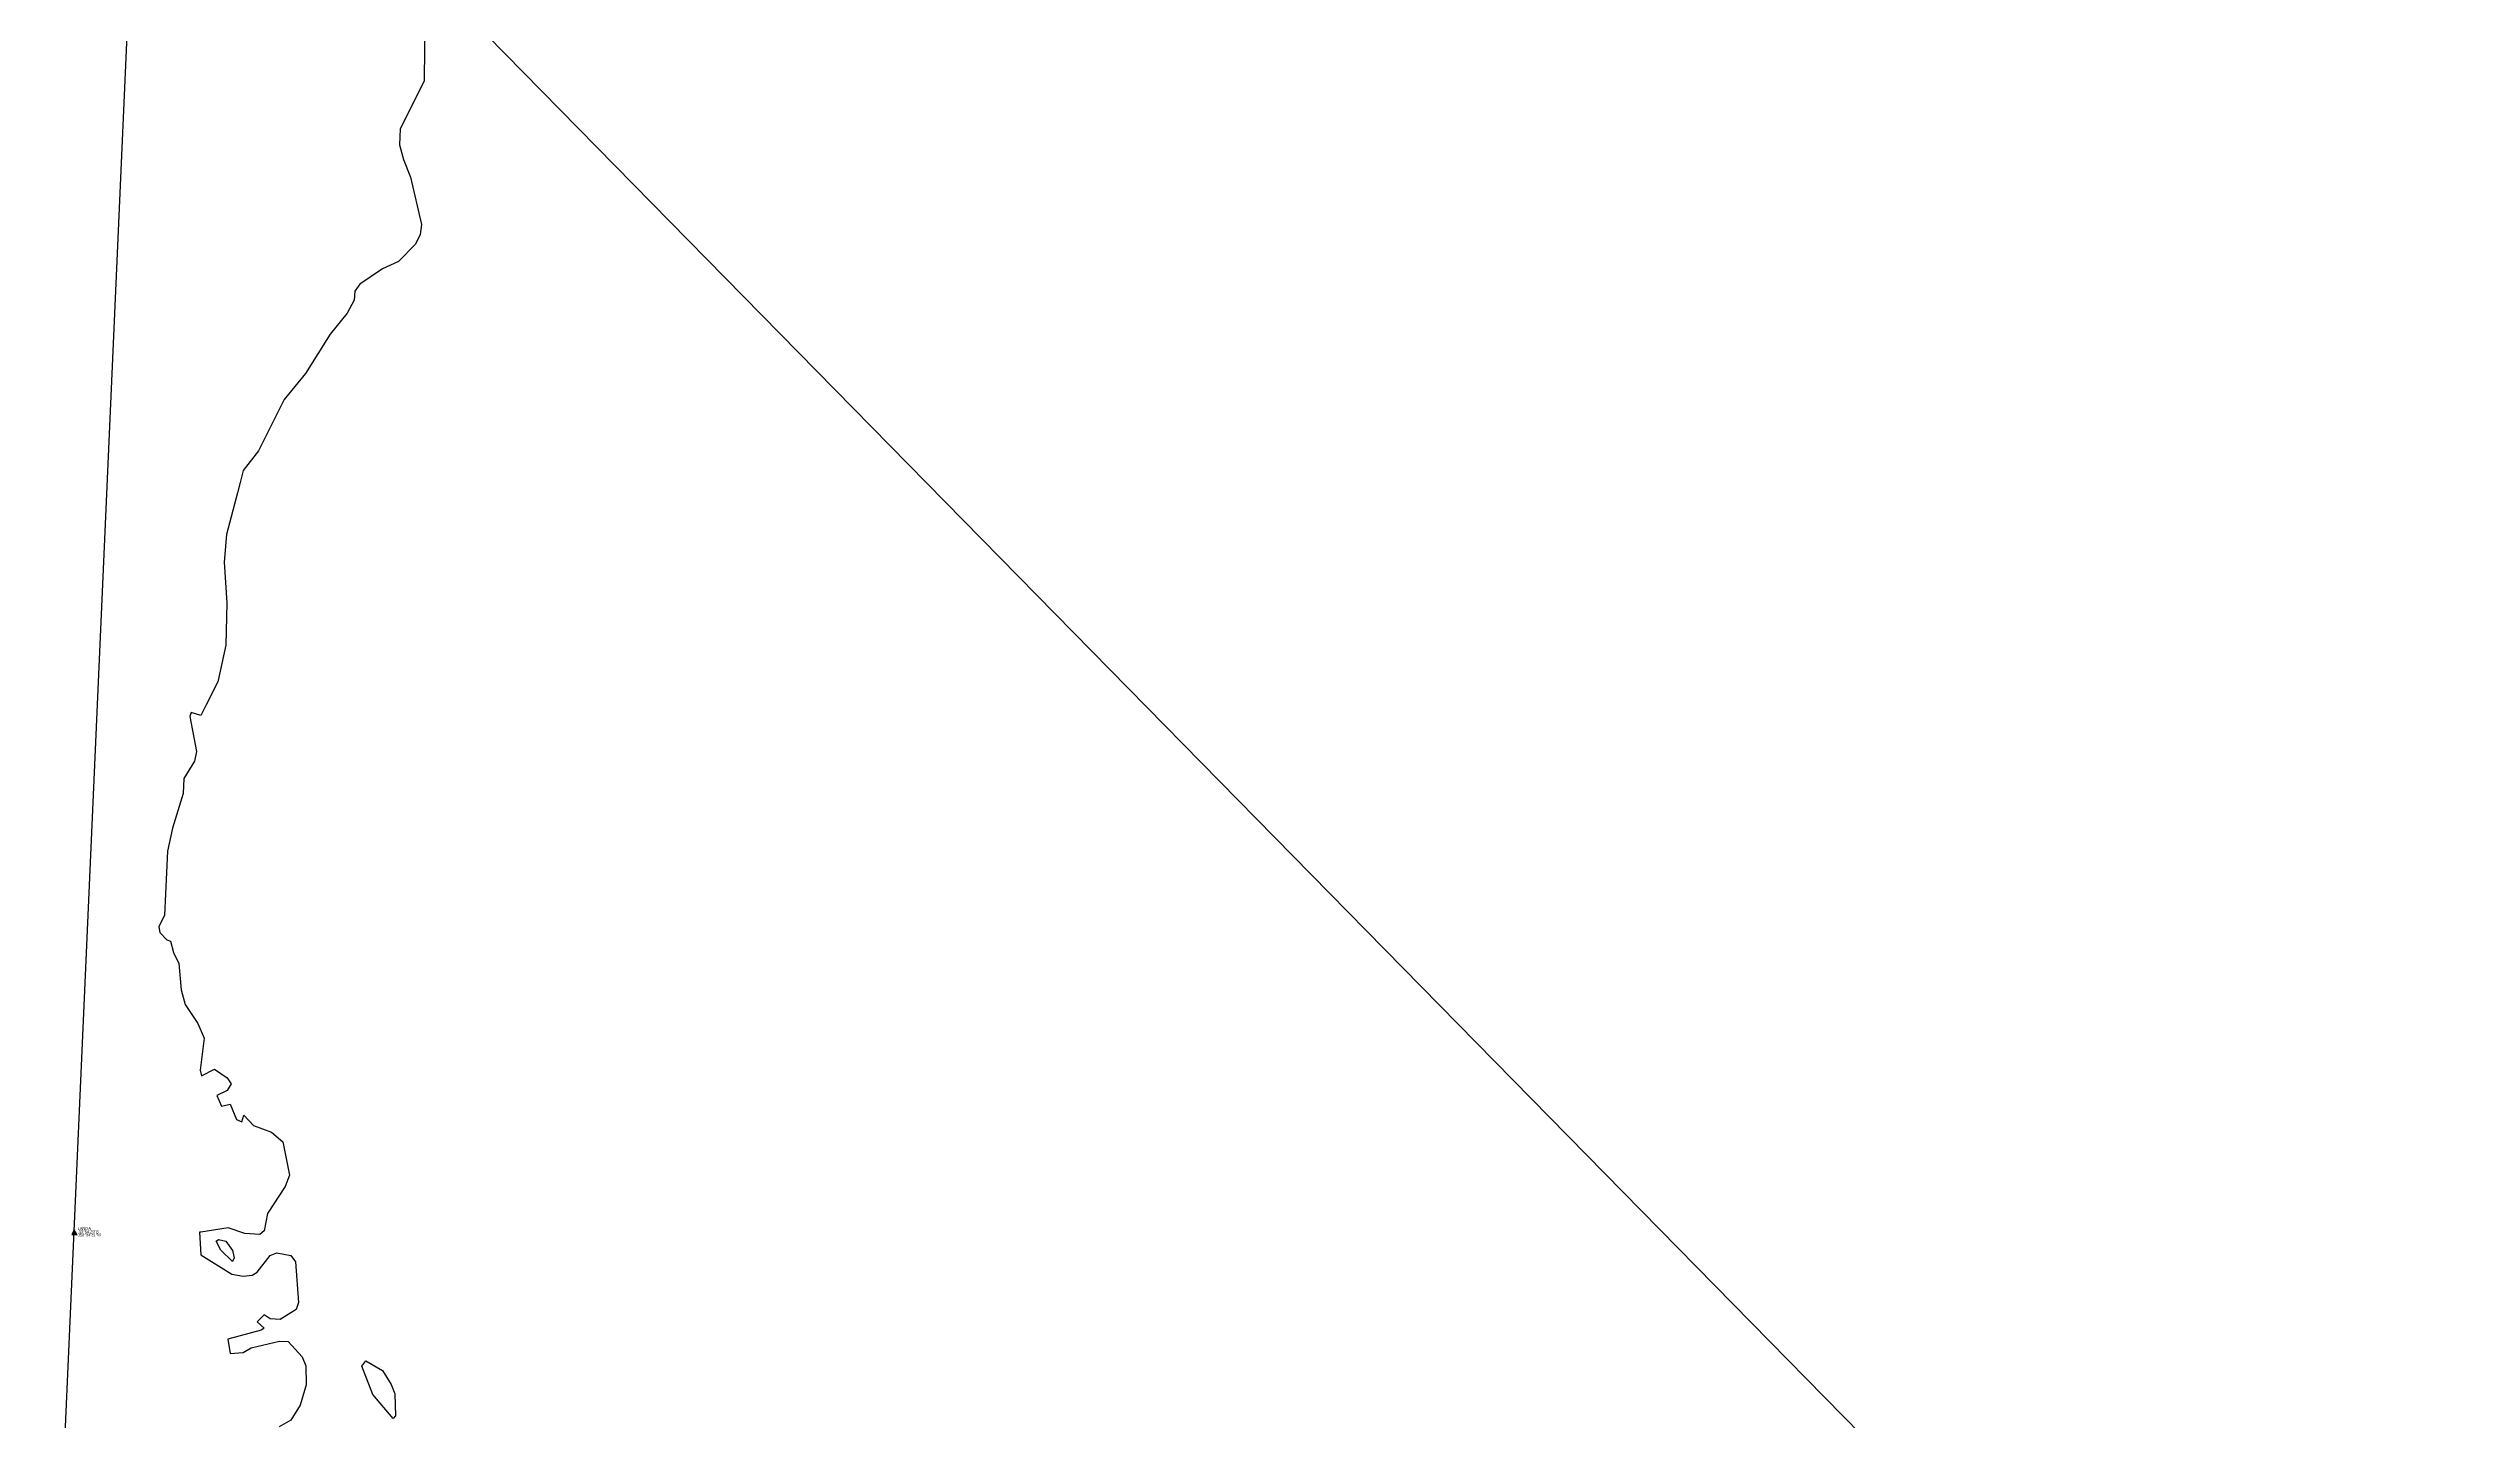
# Model space of a CAD drawing. Extents: x -312 to 667, y -1017 to 963.
# Drawn here: x 361.4 to 444, y 219.4 to 266.2 of the extents above; entities that cross this region are included whole.
import ezdxf

# ---------------------------------------------------------------- set-up
doc = ezdxf.new("R2010")
doc.units = 0
doc.header["$MEASUREMENT"] = 0
doc.layers.get('0').update_dxf_attribs({"linetype": 'CONTINUOUS'})
for name, color, linetype in [('AEROVIAS', 96, 'CONTINUOUS'), ('LINEAS_DE_MAPA', 7, 'CONTINUOUS'), ('PUNTOS', 7, 'CONTINUOUS')]:
    doc.layers.add(name, color=color, linetype=linetype)

# ---------------------------------------------------------------- blocks, each defined once
blk = doc.blocks.new('*U8')
at = {"linetype": 'Continuous'}
for points in [[(0, 0), (0, 0.1), (-0.087, -0.05)], [(0, 0), (-0.087, -0.05), (0.087, -0.05)], [(0, 0), (0.087, -0.05), (0, 0.1)]]:
    blk.add_solid(points, dxfattribs=at)
blk = doc.blocks.new('PNO')
blk.add_lwpolyline([(0, 0.1), (-0.087, -0.05), (0.087, -0.05)], close=True)
at = {"linetype": 'Continuous'}
blk.add_blockref('*U8', (0, 0), dxfattribs=at)
for tag, p in [('NOMBRE', (0.11, 0.1)), ('LAT', (0.11, -0.01)), ('LON', (0.11, -0.12))]:
    blk.add_attdef(tag, p, '', height=0.1)

msp = doc.modelspace()

# ---------------------------------------------------------------- linework, layer by layer
at = {"layer": 'AEROVIAS'}
for p, q in [((359.886, 171.951), (364.628, 278.629)), ((364.628, 278.629), (481.105, 160.022))]:
    msp.add_line(p, q, dxfattribs=at)
at = {"layer": 'LINEAS_DE_MAPA', "color": 7}
for points in [[(374.259, 268.476), (374.22, 265.097), (373.403, 263.471), (373.375, 262.924), (373.517, 262.434), (373.758, 261.831), (374.127, 260.212), (374.086, 259.868), (373.922, 259.538), (373.34, 258.946), (372.799, 258.697), (372.025, 258.179), (371.858, 257.935), (371.834, 257.626), (371.673, 257.334), (371.596, 257.192), (371.01, 256.476), (370.177, 255.127), (369.448, 254.24), (368.566, 252.496), (368.049, 251.821), (367.94, 251.408), (367.851, 251.062), (367.478, 249.642), (367.404, 248.702), (367.488, 247.306), (367.453, 245.861), (367.181, 244.621), (366.787, 243.831), (366.608, 243.465), (366.271, 243.568), (366.229, 243.435), (366.461, 242.234), (366.385, 241.907), (366.029, 241.324), (366.004, 240.803), (365.639, 239.624), (365.472, 238.845), (365.363, 236.66), (365.177, 236.258), (365.205, 236.067), (365.449, 235.814), (365.569, 235.774), (365.673, 235.387), (365.853, 235.005), (365.933, 234.109), (366.074, 233.617), (366.496, 232.968), (366.712, 232.467), (366.581, 231.373), (366.622, 231.181), (367.072, 231.401), (367.5, 231.114), (367.637, 230.909), (367.497, 230.676), (367.153, 230.505), (367.31, 230.15), (367.605, 230.214), (367.817, 229.69), (368.007, 229.605), (368.071, 229.834), (368.404, 229.482), (369.014, 229.26), (369.4, 228.927), (369.626, 227.79), (369.481, 227.407), (368.872, 226.482), (368.764, 225.894), (368.611, 225.763), (368.104, 225.799), (367.541, 225.991), (366.602, 225.851), (366.562, 225.845), (366.608, 225.077), (367.666, 224.415), (368.044, 224.346), (368.36, 224.382), (368.523, 224.489), (368.964, 225.047), (369.2, 225.144), (369.675, 225.049), (369.837, 224.831), (369.934, 223.446), (369.855, 223.206), (369.304, 222.873), (368.969, 222.888), (368.76, 223.025), (368.521, 222.79), (368.769, 222.573), (368.66, 222.5), (367.527, 222.197), (367.606, 221.714), (368.048, 221.749), (368.315, 221.904), (369.29, 222.125), (369.588, 222.115), (370.063, 221.596), (370.189, 221.294), (370.2, 220.644), (369.992, 219.943), (369.669, 219.434), (369.28, 219.205)], [(374.259, 268.476), (374.22, 265.097), (373.403, 263.471), (373.375, 262.924), (373.517, 262.434), (373.758, 261.831), (374.127, 260.212), (374.086, 259.868), (373.922, 259.538), (373.34, 258.946), (372.799, 258.697), (372.025, 258.179), (371.858, 257.935), (371.834, 257.626), (371.673, 257.334), (371.596, 257.192), (371.01, 256.476), (370.177, 255.127), (369.448, 254.24), (368.566, 252.496), (368.049, 251.821), (367.94, 251.408), (367.851, 251.062), (367.478, 249.642), (367.404, 248.702), (367.488, 247.306), (367.453, 245.861), (367.181, 244.621), (366.787, 243.831), (366.608, 243.465), (366.271, 243.568), (366.229, 243.435), (366.461, 242.234), (366.385, 241.907), (366.029, 241.324), (366.004, 240.803), (365.639, 239.624), (365.472, 238.845), (365.363, 236.66), (365.177, 236.258), (365.205, 236.067), (365.449, 235.814), (365.569, 235.774), (365.673, 235.387), (365.853, 235.005), (365.933, 234.109), (366.074, 233.617), (366.496, 232.968), (366.712, 232.467), (366.581, 231.373), (366.622, 231.181), (367.072, 231.401), (367.5, 231.114), (367.637, 230.909), (367.497, 230.676), (367.153, 230.505), (367.31, 230.15), (367.605, 230.214), (367.817, 229.69), (368.007, 229.605), (368.071, 229.834), (368.404, 229.482), (369.014, 229.26), (369.4, 228.927), (369.626, 227.79), (369.481, 227.407), (368.872, 226.482), (368.764, 225.894), (368.611, 225.763), (368.104, 225.799), (367.541, 225.991), (366.602, 225.851), (366.562, 225.845), (366.608, 225.077), (367.666, 224.415), (368.044, 224.346), (368.36, 224.382), (368.523, 224.489), (368.964, 225.047), (369.2, 225.144), (369.675, 225.049), (369.837, 224.831), (369.934, 223.446), (369.855, 223.206), (369.304, 222.873), (368.969, 222.888), (368.76, 223.025), (368.521, 222.79), (368.769, 222.573), (368.66, 222.5), (367.527, 222.197), (367.606, 221.714), (368.048, 221.749), (368.315, 221.904), (369.29, 222.125), (369.588, 222.115), (370.063, 221.596), (370.189, 221.294), (370.2, 220.644), (369.992, 219.943), (369.669, 219.434), (369.28, 219.205)], [(367.68, 224.851), (367.288, 225.233), (367.125, 225.541), (367.206, 225.594), (367.461, 225.538), (367.686, 225.225), (367.744, 224.967), (367.68, 224.851)], [(367.68, 224.851), (367.288, 225.233), (367.125, 225.541), (367.206, 225.594), (367.461, 225.538), (367.686, 225.225), (367.744, 224.967), (367.68, 224.851)], [(373.158, 219.492), (372.469, 220.311), (372.097, 221.279), (372.232, 221.463), (372.803, 221.132), (373.095, 220.649), (373.22, 220.334), (373.243, 219.582), (373.158, 219.492)], [(373.158, 219.492), (372.469, 220.311), (372.097, 221.279), (372.232, 221.463), (372.803, 221.132), (373.095, 220.649), (373.22, 220.334), (373.243, 219.582), (373.158, 219.492)]]:
    msp.add_lwpolyline(points, dxfattribs=at)

# ---------------------------------------------------------------- block references
at = {"layer": 'PUNTOS'}
msp.add_blockref('PNO', (362.289, 225.822), dxfattribs=at).add_auto_attribs({'NOMBRE': 'LANDA', 'LAT': ' 33°54\'29"S', 'LON': '058°34\'31"W'})

doc.saveas('drawing.dxf')
